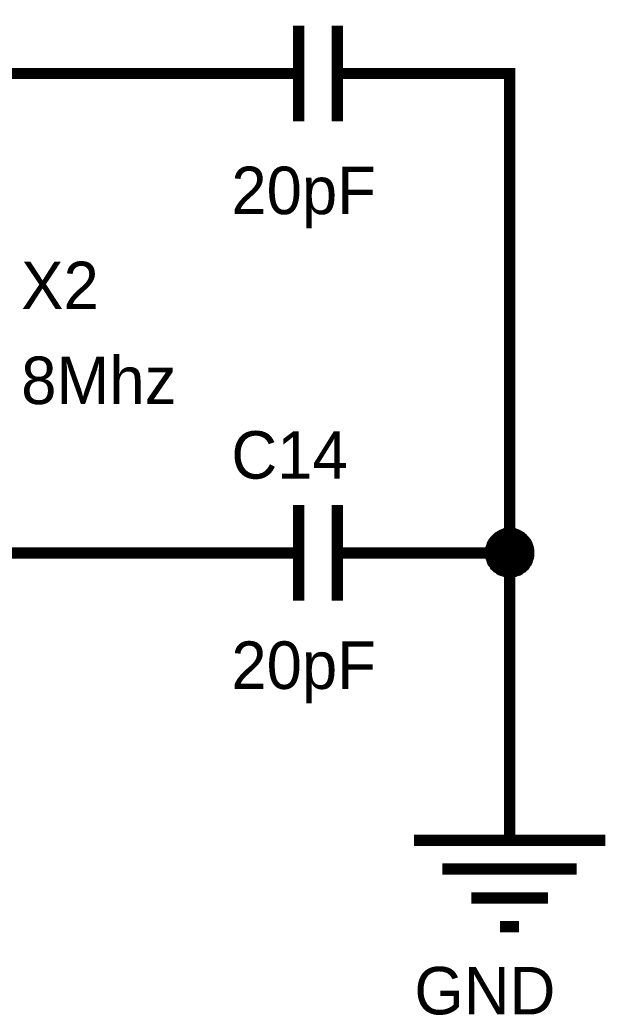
# Model space of a CAD drawing. Header units: millimetres. Extents: x 0 to 19, y 0 to 9.5.
# Drawn here: x 13.389 to 14.006, y 4.717 to 5.756 of the extents above; entities that cross this region are included whole.
import ezdxf

# ---------------------------------------------------------------- set-up
doc = ezdxf.new("R2010")
doc.units = ezdxf.units.MM
doc.header["$MEASUREMENT"] = 0
doc.layers.add('Sheet', color=255, linetype='Continuous')

msp = doc.modelspace()

# ---------------------------------------------------------------- linework, layer by layer
at = {"layer": 'Sheet'}
for points, const_width in [([(13.6801, 5.6497), (13.6801, 5.7496)], 0.0118), ([(13.7204, 5.6497), (13.7204, 5.7496)], 0.0118), ([(12.4002, 5.5997), (12.6001, 5.5997), (12.6001, 5.6996), (13.0002, 5.6996), (13.3004, 5.6996), (13.6001, 5.6996)], 0.0118), ([(13.62, 5.6996), (13.6001, 5.6996)], 0.0118), ([(13.62, 5.6996), (13.6801, 5.6996)], 0.0118), ([(13.78, 5.6996), (13.7204, 5.6996)], 0.0118), ([(13.78, 5.6996), (13.8004, 5.6996)], 0.0118), ([(13.8004, 5.1996), (13.9003, 5.1996), (13.9003, 5.6996), (13.8004, 5.6996)], 0.0118), ([(12.4002, 5.4998), (12.7004, 5.4998), (12.7004, 5.1996), (13.0002, 5.1996), (13.3004, 5.1996), (13.6001, 5.1996)], 0.0118), ([(13.6801, 5.1497), (13.6801, 5.2496)], 0.0118), ([(13.7204, 5.1497), (13.7204, 5.2496)], 0.0118), ([(13.8804, 5.1996), (13.8804, 5.2005), (13.8804, 5.2018), (13.8808, 5.2027), (13.8808, 5.2036), (13.8808, 5.2045), (13.8813, 5.2058), (13.8817, 5.2067), (13.8822, 5.2076), (13.8822, 5.2085), (13.8826, 5.2093), (13.8831, 5.2102), (13.8839, 5.2111), (13.8844, 5.2116), (13.8848, 5.2124), (13.8857, 5.2133), (13.8861, 5.2138), (13.887, 5.2147), (13.8875, 5.2151), (13.8884, 5.216), (13.8892, 5.2164), (13.8901, 5.2169), (13.8906, 5.2173), (13.8915, 5.2177), (13.8923, 5.2182), (13.8932, 5.2186), (13.8945, 5.2191), (13.8954, 5.2195), (13.8963, 5.2195), (13.8972, 5.2195), (13.8981, 5.22), (13.8994, 5.22), (13.9003, 5.22)], 0.0118), ([(13.8804, 5.1996), (13.8804, 5.2005), (13.8804, 5.2018), (13.8808, 5.2027), (13.8808, 5.2036), (13.8808, 5.2045), (13.8813, 5.2058), (13.8817, 5.2067), (13.8822, 5.2076), (13.8822, 5.2085), (13.8826, 5.2093), (13.8831, 5.2102), (13.8839, 5.2111), (13.8844, 5.2116), (13.8848, 5.2124), (13.8857, 5.2133), (13.8861, 5.2138), (13.887, 5.2147), (13.8875, 5.2151), (13.8884, 5.216), (13.8892, 5.2164), (13.8901, 5.2169), (13.8906, 5.2173), (13.8915, 5.2177), (13.8923, 5.2182), (13.8932, 5.2186), (13.8945, 5.2191), (13.8954, 5.2195), (13.8963, 5.2195), (13.8972, 5.2195), (13.8981, 5.22), (13.8994, 5.22), (13.9003, 5.22)], 0.0118), ([(13.8804, 5.1996), (13.8804, 5.2005), (13.8804, 5.2018), (13.8808, 5.2027), (13.8808, 5.2036), (13.8808, 5.2045), (13.8813, 5.2058), (13.8817, 5.2067), (13.8822, 5.2076), (13.8822, 5.2085), (13.8826, 5.2093), (13.8831, 5.2102), (13.8839, 5.2111), (13.8844, 5.2116), (13.8848, 5.2124), (13.8857, 5.2133), (13.8861, 5.2138), (13.887, 5.2147), (13.8875, 5.2151), (13.8884, 5.216), (13.8892, 5.2164), (13.8901, 5.2169), (13.8906, 5.2173), (13.8915, 5.2177), (13.8923, 5.2182), (13.8932, 5.2186), (13.8945, 5.2191), (13.8954, 5.2195), (13.8963, 5.2195), (13.8972, 5.2195), (13.8981, 5.22), (13.8994, 5.22), (13.9003, 5.22)], 0.0118), ([(13.8804, 5.1996), (13.8804, 5.2005), (13.8804, 5.2018), (13.8808, 5.2027), (13.8808, 5.2036), (13.8808, 5.2045), (13.8813, 5.2058), (13.8817, 5.2067), (13.8822, 5.2076), (13.8822, 5.2085), (13.8826, 5.2093), (13.8831, 5.2102), (13.8839, 5.2111), (13.8844, 5.2116), (13.8848, 5.2124), (13.8857, 5.2133), (13.8861, 5.2138), (13.887, 5.2147), (13.8875, 5.2151), (13.8884, 5.216), (13.8892, 5.2164), (13.8901, 5.2169), (13.8906, 5.2173), (13.8915, 5.2177), (13.8923, 5.2182), (13.8932, 5.2186), (13.8945, 5.2191), (13.8954, 5.2195), (13.8963, 5.2195), (13.8972, 5.2195), (13.8981, 5.22), (13.8994, 5.22), (13.9003, 5.22)], 0.0118), ([(13.8804, 5.1996), (13.8804, 5.2005), (13.8804, 5.2018), (13.8808, 5.2027), (13.8808, 5.2036), (13.8808, 5.2045), (13.8813, 5.2058), (13.8817, 5.2067), (13.8822, 5.2076), (13.8822, 5.2085), (13.8826, 5.2093), (13.8831, 5.2102), (13.8839, 5.2111), (13.8844, 5.2116), (13.8848, 5.2124), (13.8857, 5.2133), (13.8861, 5.2138), (13.887, 5.2147), (13.8875, 5.2151), (13.8884, 5.216), (13.8892, 5.2164), (13.8901, 5.2169), (13.8906, 5.2173), (13.8915, 5.2177), (13.8923, 5.2182), (13.8932, 5.2186), (13.8945, 5.2191), (13.8954, 5.2195), (13.8963, 5.2195), (13.8972, 5.2195), (13.8981, 5.22), (13.8994, 5.22), (13.9003, 5.22)], 0.0039), ([(13.8804, 5.1996), (13.8804, 5.2005), (13.8804, 5.2018), (13.8808, 5.2027), (13.8808, 5.2036), (13.8808, 5.2045), (13.8813, 5.2058), (13.8817, 5.2067), (13.8822, 5.2076), (13.8822, 5.2085), (13.8826, 5.2093), (13.8831, 5.2102), (13.8839, 5.2111), (13.8844, 5.2116), (13.8848, 5.2124), (13.8857, 5.2133), (13.8861, 5.2138), (13.887, 5.2147), (13.8875, 5.2151), (13.8884, 5.216), (13.8892, 5.2164), (13.8901, 5.2169), (13.8906, 5.2173), (13.8915, 5.2177), (13.8923, 5.2182), (13.8932, 5.2186), (13.8945, 5.2191), (13.8954, 5.2195), (13.8963, 5.2195), (13.8972, 5.2195), (13.8981, 5.22), (13.8994, 5.22), (13.9003, 5.22)], 0.0039), ([(13.8804, 5.1996), (13.8804, 5.2005), (13.8804, 5.2018), (13.8808, 5.2027), (13.8808, 5.2036), (13.8808, 5.2045), (13.8813, 5.2058), (13.8817, 5.2067), (13.8822, 5.2076), (13.8822, 5.2085), (13.8826, 5.2093), (13.8831, 5.2102), (13.8839, 5.2111), (13.8844, 5.2116), (13.8848, 5.2124), (13.8857, 5.2133), (13.8861, 5.2138), (13.887, 5.2147), (13.8875, 5.2151), (13.8884, 5.216), (13.8892, 5.2164), (13.8901, 5.2169), (13.8906, 5.2173), (13.8915, 5.2177), (13.8923, 5.2182), (13.8932, 5.2186), (13.8945, 5.2191), (13.8954, 5.2195), (13.8963, 5.2195), (13.8972, 5.2195), (13.8981, 5.22), (13.8994, 5.22), (13.9003, 5.22)], 0.0039), ([(13.8804, 5.1996), (13.8804, 5.2005), (13.8804, 5.2018), (13.8808, 5.2027), (13.8808, 5.2036), (13.8808, 5.2045), (13.8813, 5.2058), (13.8817, 5.2067), (13.8822, 5.2076), (13.8822, 5.2085), (13.8826, 5.2093), (13.8831, 5.2102), (13.8839, 5.2111), (13.8844, 5.2116), (13.8848, 5.2124), (13.8857, 5.2133), (13.8861, 5.2138), (13.887, 5.2147), (13.8875, 5.2151), (13.8884, 5.216), (13.8892, 5.2164), (13.8901, 5.2169), (13.8906, 5.2173), (13.8915, 5.2177), (13.8923, 5.2182), (13.8932, 5.2186), (13.8945, 5.2191), (13.8954, 5.2195), (13.8963, 5.2195), (13.8972, 5.2195), (13.8981, 5.22), (13.8994, 5.22), (13.9003, 5.22)], 0.0039), ([(13.9003, 5.22), (13.9003, 5.22)], 0.0118), ([(13.9003, 5.22), (13.9012, 5.22), (13.9025, 5.22), (13.9034, 5.2195), (13.9043, 5.2195), (13.9052, 5.2195), (13.906, 5.2191), (13.9074, 5.2186), (13.9083, 5.2182), (13.9091, 5.2177), (13.91, 5.2173), (13.9105, 5.2169), (13.9113, 5.2164), (13.9122, 5.216), (13.9131, 5.2151), (13.9136, 5.2147), (13.9144, 5.2138), (13.9149, 5.2133), (13.9158, 5.2124), (13.9162, 5.2116), (13.9167, 5.2111), (13.9175, 5.2102), (13.918, 5.2093), (13.9184, 5.2085), (13.9184, 5.2076), (13.9189, 5.2067), (13.9193, 5.2058), (13.9197, 5.2045), (13.9197, 5.2036), (13.9197, 5.2027), (13.9202, 5.2018), (13.9202, 5.2005), (13.9202, 5.1996)], 0.0118), ([(13.9003, 5.22), (13.9003, 5.22)], 0.0118), ([(13.9003, 5.22), (13.9012, 5.22), (13.9025, 5.22), (13.9034, 5.2195), (13.9043, 5.2195), (13.9052, 5.2195), (13.906, 5.2191), (13.9074, 5.2186), (13.9083, 5.2182), (13.9091, 5.2177), (13.91, 5.2173), (13.9105, 5.2169), (13.9113, 5.2164), (13.9122, 5.216), (13.9131, 5.2151), (13.9136, 5.2147), (13.9144, 5.2138), (13.9149, 5.2133), (13.9158, 5.2124), (13.9162, 5.2116), (13.9167, 5.2111), (13.9175, 5.2102), (13.918, 5.2093), (13.9184, 5.2085), (13.9184, 5.2076), (13.9189, 5.2067), (13.9193, 5.2058), (13.9197, 5.2045), (13.9197, 5.2036), (13.9197, 5.2027), (13.9202, 5.2018), (13.9202, 5.2005), (13.9202, 5.1996)], 0.0118), ([(13.9003, 5.22), (13.9003, 5.22)], 0.0118), ([(13.9003, 5.22), (13.9012, 5.22), (13.9025, 5.22), (13.9034, 5.2195), (13.9043, 5.2195), (13.9052, 5.2195), (13.906, 5.2191), (13.9074, 5.2186), (13.9083, 5.2182), (13.9091, 5.2177), (13.91, 5.2173), (13.9105, 5.2169), (13.9113, 5.2164), (13.9122, 5.216), (13.9131, 5.2151), (13.9136, 5.2147), (13.9144, 5.2138), (13.9149, 5.2133), (13.9158, 5.2124), (13.9162, 5.2116), (13.9167, 5.2111), (13.9175, 5.2102), (13.918, 5.2093), (13.9184, 5.2085), (13.9184, 5.2076), (13.9189, 5.2067), (13.9193, 5.2058), (13.9197, 5.2045), (13.9197, 5.2036), (13.9197, 5.2027), (13.9202, 5.2018), (13.9202, 5.2005), (13.9202, 5.1996)], 0.0118), ([(13.9003, 5.22), (13.9003, 5.22)], 0.0118), ([(13.9003, 5.22), (13.9012, 5.22), (13.9025, 5.22), (13.9034, 5.2195), (13.9043, 5.2195), (13.9052, 5.2195), (13.906, 5.2191), (13.9074, 5.2186), (13.9083, 5.2182), (13.9091, 5.2177), (13.91, 5.2173), (13.9105, 5.2169), (13.9113, 5.2164), (13.9122, 5.216), (13.9131, 5.2151), (13.9136, 5.2147), (13.9144, 5.2138), (13.9149, 5.2133), (13.9158, 5.2124), (13.9162, 5.2116), (13.9167, 5.2111), (13.9175, 5.2102), (13.918, 5.2093), (13.9184, 5.2085), (13.9184, 5.2076), (13.9189, 5.2067), (13.9193, 5.2058), (13.9197, 5.2045), (13.9197, 5.2036), (13.9197, 5.2027), (13.9202, 5.2018), (13.9202, 5.2005), (13.9202, 5.1996)], 0.0118), ([(13.9003, 5.22), (13.9003, 5.22)], 0.0039), ([(13.9003, 5.22), (13.9012, 5.22), (13.9025, 5.22), (13.9034, 5.2195), (13.9043, 5.2195), (13.9052, 5.2195), (13.906, 5.2191), (13.9074, 5.2186), (13.9083, 5.2182), (13.9091, 5.2177), (13.91, 5.2173), (13.9105, 5.2169), (13.9113, 5.2164), (13.9122, 5.216), (13.9131, 5.2151), (13.9136, 5.2147), (13.9144, 5.2138), (13.9149, 5.2133), (13.9158, 5.2124), (13.9162, 5.2116), (13.9167, 5.2111), (13.9175, 5.2102), (13.918, 5.2093), (13.9184, 5.2085), (13.9184, 5.2076), (13.9189, 5.2067), (13.9193, 5.2058), (13.9197, 5.2045), (13.9197, 5.2036), (13.9197, 5.2027), (13.9202, 5.2018), (13.9202, 5.2005), (13.9202, 5.1996)], 0.0039), ([(13.9003, 5.22), (13.9003, 5.22)], 0.0039), ([(13.9003, 5.22), (13.9012, 5.22), (13.9025, 5.22), (13.9034, 5.2195), (13.9043, 5.2195), (13.9052, 5.2195), (13.906, 5.2191), (13.9074, 5.2186), (13.9083, 5.2182), (13.9091, 5.2177), (13.91, 5.2173), (13.9105, 5.2169), (13.9113, 5.2164), (13.9122, 5.216), (13.9131, 5.2151), (13.9136, 5.2147), (13.9144, 5.2138), (13.9149, 5.2133), (13.9158, 5.2124), (13.9162, 5.2116), (13.9167, 5.2111), (13.9175, 5.2102), (13.918, 5.2093), (13.9184, 5.2085), (13.9184, 5.2076), (13.9189, 5.2067), (13.9193, 5.2058), (13.9197, 5.2045), (13.9197, 5.2036), (13.9197, 5.2027), (13.9202, 5.2018), (13.9202, 5.2005), (13.9202, 5.1996)], 0.0039), ([(13.9003, 5.22), (13.9003, 5.22)], 0.0039), ([(13.9003, 5.22), (13.9012, 5.22), (13.9025, 5.22), (13.9034, 5.2195), (13.9043, 5.2195), (13.9052, 5.2195), (13.906, 5.2191), (13.9074, 5.2186), (13.9083, 5.2182), (13.9091, 5.2177), (13.91, 5.2173), (13.9105, 5.2169), (13.9113, 5.2164), (13.9122, 5.216), (13.9131, 5.2151), (13.9136, 5.2147), (13.9144, 5.2138), (13.9149, 5.2133), (13.9158, 5.2124), (13.9162, 5.2116), (13.9167, 5.2111), (13.9175, 5.2102), (13.918, 5.2093), (13.9184, 5.2085), (13.9184, 5.2076), (13.9189, 5.2067), (13.9193, 5.2058), (13.9197, 5.2045), (13.9197, 5.2036), (13.9197, 5.2027), (13.9202, 5.2018), (13.9202, 5.2005), (13.9202, 5.1996)], 0.0039), ([(13.9003, 5.22), (13.9003, 5.22)], 0.0039), ([(13.9003, 5.22), (13.9012, 5.22), (13.9025, 5.22), (13.9034, 5.2195), (13.9043, 5.2195), (13.9052, 5.2195), (13.906, 5.2191), (13.9074, 5.2186), (13.9083, 5.2182), (13.9091, 5.2177), (13.91, 5.2173), (13.9105, 5.2169), (13.9113, 5.2164), (13.9122, 5.216), (13.9131, 5.2151), (13.9136, 5.2147), (13.9144, 5.2138), (13.9149, 5.2133), (13.9158, 5.2124), (13.9162, 5.2116), (13.9167, 5.2111), (13.9175, 5.2102), (13.918, 5.2093), (13.9184, 5.2085), (13.9184, 5.2076), (13.9189, 5.2067), (13.9193, 5.2058), (13.9197, 5.2045), (13.9197, 5.2036), (13.9197, 5.2027), (13.9202, 5.2018), (13.9202, 5.2005), (13.9202, 5.1996)], 0.0039), ([(13.62, 5.1996), (13.6001, 5.1996)], 0.0118), ([(13.62, 5.1996), (13.6801, 5.1996)], 0.0118), ([(13.78, 5.1996), (13.7204, 5.1996)], 0.0118), ([(13.78, 5.1996), (13.8004, 5.1996)], 0.0118), ([(13.9003, 5.1797), (13.8994, 5.1797), (13.8981, 5.1797), (13.8972, 5.1802), (13.8963, 5.1802), (13.8954, 5.1802), (13.8945, 5.1806), (13.8932, 5.1811), (13.8923, 5.1815), (13.8915, 5.1815), (13.8906, 5.1819), (13.8901, 5.1824), (13.8892, 5.1833), (13.8884, 5.1837), (13.8875, 5.1841), (13.887, 5.185), (13.8861, 5.1855), (13.8857, 5.1864), (13.8848, 5.1868), (13.8844, 5.1877), (13.8839, 5.1886), (13.8831, 5.1895), (13.8826, 5.1899), (13.8822, 5.1908), (13.8822, 5.1917), (13.8817, 5.1925), (13.8813, 5.1939), (13.8808, 5.1948), (13.8808, 5.1956), (13.8808, 5.1965), (13.8804, 5.1974), (13.8804, 5.1987), (13.8804, 5.1996)], 0.0118), ([(13.8804, 5.1996), (13.8804, 5.1996)], 0.0118), ([(13.9003, 5.1797), (13.8994, 5.1797), (13.8981, 5.1797), (13.8972, 5.1802), (13.8963, 5.1802), (13.8954, 5.1802), (13.8945, 5.1806), (13.8932, 5.1811), (13.8923, 5.1815), (13.8915, 5.1815), (13.8906, 5.1819), (13.8901, 5.1824), (13.8892, 5.1833), (13.8884, 5.1837), (13.8875, 5.1841), (13.887, 5.185), (13.8861, 5.1855), (13.8857, 5.1864), (13.8848, 5.1868), (13.8844, 5.1877), (13.8839, 5.1886), (13.8831, 5.1895), (13.8826, 5.1899), (13.8822, 5.1908), (13.8822, 5.1917), (13.8817, 5.1925), (13.8813, 5.1939), (13.8808, 5.1948), (13.8808, 5.1956), (13.8808, 5.1965), (13.8804, 5.1974), (13.8804, 5.1987), (13.8804, 5.1996)], 0.0118), ([(13.8804, 5.1996), (13.8804, 5.1996)], 0.0118), ([(13.9003, 5.1797), (13.8994, 5.1797), (13.8981, 5.1797), (13.8972, 5.1802), (13.8963, 5.1802), (13.8954, 5.1802), (13.8945, 5.1806), (13.8932, 5.1811), (13.8923, 5.1815), (13.8915, 5.1815), (13.8906, 5.1819), (13.8901, 5.1824), (13.8892, 5.1833), (13.8884, 5.1837), (13.8875, 5.1841), (13.887, 5.185), (13.8861, 5.1855), (13.8857, 5.1864), (13.8848, 5.1868), (13.8844, 5.1877), (13.8839, 5.1886), (13.8831, 5.1895), (13.8826, 5.1899), (13.8822, 5.1908), (13.8822, 5.1917), (13.8817, 5.1925), (13.8813, 5.1939), (13.8808, 5.1948), (13.8808, 5.1956), (13.8808, 5.1965), (13.8804, 5.1974), (13.8804, 5.1987), (13.8804, 5.1996)], 0.0118), ([(13.8804, 5.1996), (13.8804, 5.1996)], 0.0118), ([(13.9003, 5.1797), (13.8994, 5.1797), (13.8981, 5.1797), (13.8972, 5.1802), (13.8963, 5.1802), (13.8954, 5.1802), (13.8945, 5.1806), (13.8932, 5.1811), (13.8923, 5.1815), (13.8915, 5.1815), (13.8906, 5.1819), (13.8901, 5.1824), (13.8892, 5.1833), (13.8884, 5.1837), (13.8875, 5.1841), (13.887, 5.185), (13.8861, 5.1855), (13.8857, 5.1864), (13.8848, 5.1868), (13.8844, 5.1877), (13.8839, 5.1886), (13.8831, 5.1895), (13.8826, 5.1899), (13.8822, 5.1908), (13.8822, 5.1917), (13.8817, 5.1925), (13.8813, 5.1939), (13.8808, 5.1948), (13.8808, 5.1956), (13.8808, 5.1965), (13.8804, 5.1974), (13.8804, 5.1987), (13.8804, 5.1996)], 0.0118), ([(13.8804, 5.1996), (13.8804, 5.1996)], 0.0118), ([(13.9003, 5.1797), (13.8994, 5.1797), (13.8981, 5.1797), (13.8972, 5.1802), (13.8963, 5.1802), (13.8954, 5.1802), (13.8945, 5.1806), (13.8932, 5.1811), (13.8923, 5.1815), (13.8915, 5.1815), (13.8906, 5.1819), (13.8901, 5.1824), (13.8892, 5.1833), (13.8884, 5.1837), (13.8875, 5.1841), (13.887, 5.185), (13.8861, 5.1855), (13.8857, 5.1864), (13.8848, 5.1868), (13.8844, 5.1877), (13.8839, 5.1886), (13.8831, 5.1895), (13.8826, 5.1899), (13.8822, 5.1908), (13.8822, 5.1917), (13.8817, 5.1925), (13.8813, 5.1939), (13.8808, 5.1948), (13.8808, 5.1956), (13.8808, 5.1965), (13.8804, 5.1974), (13.8804, 5.1987), (13.8804, 5.1996)], 0.0039), ([(13.8804, 5.1996), (13.8804, 5.1996)], 0.0039), ([(13.9003, 5.1797), (13.8994, 5.1797), (13.8981, 5.1797), (13.8972, 5.1802), (13.8963, 5.1802), (13.8954, 5.1802), (13.8945, 5.1806), (13.8932, 5.1811), (13.8923, 5.1815), (13.8915, 5.1815), (13.8906, 5.1819), (13.8901, 5.1824), (13.8892, 5.1833), (13.8884, 5.1837), (13.8875, 5.1841), (13.887, 5.185), (13.8861, 5.1855), (13.8857, 5.1864), (13.8848, 5.1868), (13.8844, 5.1877), (13.8839, 5.1886), (13.8831, 5.1895), (13.8826, 5.1899), (13.8822, 5.1908), (13.8822, 5.1917), (13.8817, 5.1925), (13.8813, 5.1939), (13.8808, 5.1948), (13.8808, 5.1956), (13.8808, 5.1965), (13.8804, 5.1974), (13.8804, 5.1987), (13.8804, 5.1996)], 0.0039), ([(13.8804, 5.1996), (13.8804, 5.1996)], 0.0039), ([(13.9003, 5.1797), (13.8994, 5.1797), (13.8981, 5.1797), (13.8972, 5.1802), (13.8963, 5.1802), (13.8954, 5.1802), (13.8945, 5.1806), (13.8932, 5.1811), (13.8923, 5.1815), (13.8915, 5.1815), (13.8906, 5.1819), (13.8901, 5.1824), (13.8892, 5.1833), (13.8884, 5.1837), (13.8875, 5.1841), (13.887, 5.185), (13.8861, 5.1855), (13.8857, 5.1864), (13.8848, 5.1868), (13.8844, 5.1877), (13.8839, 5.1886), (13.8831, 5.1895), (13.8826, 5.1899), (13.8822, 5.1908), (13.8822, 5.1917), (13.8817, 5.1925), (13.8813, 5.1939), (13.8808, 5.1948), (13.8808, 5.1956), (13.8808, 5.1965), (13.8804, 5.1974), (13.8804, 5.1987), (13.8804, 5.1996)], 0.0039), ([(13.8804, 5.1996), (13.8804, 5.1996)], 0.0039), ([(13.9003, 5.1797), (13.8994, 5.1797), (13.8981, 5.1797), (13.8972, 5.1802), (13.8963, 5.1802), (13.8954, 5.1802), (13.8945, 5.1806), (13.8932, 5.1811), (13.8923, 5.1815), (13.8915, 5.1815), (13.8906, 5.1819), (13.8901, 5.1824), (13.8892, 5.1833), (13.8884, 5.1837), (13.8875, 5.1841), (13.887, 5.185), (13.8861, 5.1855), (13.8857, 5.1864), (13.8848, 5.1868), (13.8844, 5.1877), (13.8839, 5.1886), (13.8831, 5.1895), (13.8826, 5.1899), (13.8822, 5.1908), (13.8822, 5.1917), (13.8817, 5.1925), (13.8813, 5.1939), (13.8808, 5.1948), (13.8808, 5.1956), (13.8808, 5.1965), (13.8804, 5.1974), (13.8804, 5.1987), (13.8804, 5.1996)], 0.0039), ([(13.8804, 5.1996), (13.8804, 5.1996)], 0.0039), ([(13.9202, 5.1996), (13.9202, 5.1987), (13.9202, 5.1974), (13.9197, 5.1965), (13.9197, 5.1956), (13.9197, 5.1948), (13.9193, 5.1939), (13.9189, 5.1925), (13.9184, 5.1917), (13.9184, 5.1908), (13.918, 5.1899), (13.9175, 5.1895), (13.9167, 5.1886), (13.9162, 5.1877), (13.9158, 5.1868), (13.9149, 5.1864), (13.9144, 5.1855), (13.9136, 5.185), (13.9131, 5.1841), (13.9122, 5.1837), (13.9113, 5.1833), (13.9105, 5.1824), (13.91, 5.1819), (13.9091, 5.1815), (13.9083, 5.1815), (13.9074, 5.1811), (13.906, 5.1806), (13.9052, 5.1802), (13.9043, 5.1802), (13.9034, 5.1802), (13.9025, 5.1797), (13.9012, 5.1797), (13.9003, 5.1797)], 0.0118), ([(13.9003, 5.1996), (13.9003, 4.9998)], 0.0118), ([(13.9202, 5.1996), (13.9202, 5.1987), (13.9202, 5.1974), (13.9197, 5.1965), (13.9197, 5.1956), (13.9197, 5.1948), (13.9193, 5.1939), (13.9189, 5.1925), (13.9184, 5.1917), (13.9184, 5.1908), (13.918, 5.1899), (13.9175, 5.1895), (13.9167, 5.1886), (13.9162, 5.1877), (13.9158, 5.1868), (13.9149, 5.1864), (13.9144, 5.1855), (13.9136, 5.185), (13.9131, 5.1841), (13.9122, 5.1837), (13.9113, 5.1833), (13.9105, 5.1824), (13.91, 5.1819), (13.9091, 5.1815), (13.9083, 5.1815), (13.9074, 5.1811), (13.906, 5.1806), (13.9052, 5.1802), (13.9043, 5.1802), (13.9034, 5.1802), (13.9025, 5.1797), (13.9012, 5.1797), (13.9003, 5.1797)], 0.0118), ([(13.9202, 5.1996), (13.9202, 5.1987), (13.9202, 5.1974), (13.9197, 5.1965), (13.9197, 5.1956), (13.9197, 5.1948), (13.9193, 5.1939), (13.9189, 5.1925), (13.9184, 5.1917), (13.9184, 5.1908), (13.918, 5.1899), (13.9175, 5.1895), (13.9167, 5.1886), (13.9162, 5.1877), (13.9158, 5.1868), (13.9149, 5.1864), (13.9144, 5.1855), (13.9136, 5.185), (13.9131, 5.1841), (13.9122, 5.1837), (13.9113, 5.1833), (13.9105, 5.1824), (13.91, 5.1819), (13.9091, 5.1815), (13.9083, 5.1815), (13.9074, 5.1811), (13.906, 5.1806), (13.9052, 5.1802), (13.9043, 5.1802), (13.9034, 5.1802), (13.9025, 5.1797), (13.9012, 5.1797), (13.9003, 5.1797)], 0.0118), ([(13.9202, 5.1996), (13.9202, 5.1987), (13.9202, 5.1974), (13.9197, 5.1965), (13.9197, 5.1956), (13.9197, 5.1948), (13.9193, 5.1939), (13.9189, 5.1925), (13.9184, 5.1917), (13.9184, 5.1908), (13.918, 5.1899), (13.9175, 5.1895), (13.9167, 5.1886), (13.9162, 5.1877), (13.9158, 5.1868), (13.9149, 5.1864), (13.9144, 5.1855), (13.9136, 5.185), (13.9131, 5.1841), (13.9122, 5.1837), (13.9113, 5.1833), (13.9105, 5.1824), (13.91, 5.1819), (13.9091, 5.1815), (13.9083, 5.1815), (13.9074, 5.1811), (13.906, 5.1806), (13.9052, 5.1802), (13.9043, 5.1802), (13.9034, 5.1802), (13.9025, 5.1797), (13.9012, 5.1797), (13.9003, 5.1797)], 0.0118), ([(13.9202, 5.1996), (13.9202, 5.1987), (13.9202, 5.1974), (13.9197, 5.1965), (13.9197, 5.1956), (13.9197, 5.1948), (13.9193, 5.1939), (13.9189, 5.1925), (13.9184, 5.1917), (13.9184, 5.1908), (13.918, 5.1899), (13.9175, 5.1895), (13.9167, 5.1886), (13.9162, 5.1877), (13.9158, 5.1868), (13.9149, 5.1864), (13.9144, 5.1855), (13.9136, 5.185), (13.9131, 5.1841), (13.9122, 5.1837), (13.9113, 5.1833), (13.9105, 5.1824), (13.91, 5.1819), (13.9091, 5.1815), (13.9083, 5.1815), (13.9074, 5.1811), (13.906, 5.1806), (13.9052, 5.1802), (13.9043, 5.1802), (13.9034, 5.1802), (13.9025, 5.1797), (13.9012, 5.1797), (13.9003, 5.1797)], 0.0039), ([(13.9202, 5.1996), (13.9202, 5.1987), (13.9202, 5.1974), (13.9197, 5.1965), (13.9197, 5.1956), (13.9197, 5.1948), (13.9193, 5.1939), (13.9189, 5.1925), (13.9184, 5.1917), (13.9184, 5.1908), (13.918, 5.1899), (13.9175, 5.1895), (13.9167, 5.1886), (13.9162, 5.1877), (13.9158, 5.1868), (13.9149, 5.1864), (13.9144, 5.1855), (13.9136, 5.185), (13.9131, 5.1841), (13.9122, 5.1837), (13.9113, 5.1833), (13.9105, 5.1824), (13.91, 5.1819), (13.9091, 5.1815), (13.9083, 5.1815), (13.9074, 5.1811), (13.906, 5.1806), (13.9052, 5.1802), (13.9043, 5.1802), (13.9034, 5.1802), (13.9025, 5.1797), (13.9012, 5.1797), (13.9003, 5.1797)], 0.0039), ([(13.9202, 5.1996), (13.9202, 5.1987), (13.9202, 5.1974), (13.9197, 5.1965), (13.9197, 5.1956), (13.9197, 5.1948), (13.9193, 5.1939), (13.9189, 5.1925), (13.9184, 5.1917), (13.9184, 5.1908), (13.918, 5.1899), (13.9175, 5.1895), (13.9167, 5.1886), (13.9162, 5.1877), (13.9158, 5.1868), (13.9149, 5.1864), (13.9144, 5.1855), (13.9136, 5.185), (13.9131, 5.1841), (13.9122, 5.1837), (13.9113, 5.1833), (13.9105, 5.1824), (13.91, 5.1819), (13.9091, 5.1815), (13.9083, 5.1815), (13.9074, 5.1811), (13.906, 5.1806), (13.9052, 5.1802), (13.9043, 5.1802), (13.9034, 5.1802), (13.9025, 5.1797), (13.9012, 5.1797), (13.9003, 5.1797)], 0.0039), ([(13.9202, 5.1996), (13.9202, 5.1987), (13.9202, 5.1974), (13.9197, 5.1965), (13.9197, 5.1956), (13.9197, 5.1948), (13.9193, 5.1939), (13.9189, 5.1925), (13.9184, 5.1917), (13.9184, 5.1908), (13.918, 5.1899), (13.9175, 5.1895), (13.9167, 5.1886), (13.9162, 5.1877), (13.9158, 5.1868), (13.9149, 5.1864), (13.9144, 5.1855), (13.9136, 5.185), (13.9131, 5.1841), (13.9122, 5.1837), (13.9113, 5.1833), (13.9105, 5.1824), (13.91, 5.1819), (13.9091, 5.1815), (13.9083, 5.1815), (13.9074, 5.1811), (13.906, 5.1806), (13.9052, 5.1802), (13.9043, 5.1802), (13.9034, 5.1802), (13.9025, 5.1797), (13.9012, 5.1797), (13.9003, 5.1797)], 0.0039), ([(13.9202, 5.1996), (13.9202, 5.1996), (13.9202, 5.1996), (13.9202, 5.1996), (13.9202, 5.1996), (13.9202, 5.1996), (13.9202, 5.1996), (13.9202, 5.1996), (13.9202, 5.1996), (13.9202, 5.1996), (13.9202, 5.1996), (13.9202, 5.1996), (13.9202, 5.1996), (13.9202, 5.1996), (13.9202, 5.1996), (13.9202, 5.1996), (13.9202, 5.1996), (13.9202, 5.1996), (13.9202, 5.1996), (13.9202, 5.1996), (13.9202, 5.1996), (13.9202, 5.1996), (13.9202, 5.1996), (13.9202, 5.1996), (13.9202, 5.1996), (13.9202, 5.1996), (13.9202, 5.1996), (13.9202, 5.1996), (13.9202, 5.1996), (13.9202, 5.1996), (13.9202, 5.1996), (13.9202, 5.1996), (13.9202, 5.1996)], 0.0118), ([(13.9202, 5.1996), (13.9202, 5.1996)], 0.0118), ([(13.9202, 5.1996), (13.9202, 5.1996), (13.9202, 5.1996), (13.9202, 5.1996), (13.9202, 5.1996), (13.9202, 5.1996), (13.9202, 5.1996), (13.9202, 5.1996), (13.9202, 5.1996), (13.9202, 5.1996), (13.9202, 5.1996), (13.9202, 5.1996), (13.9202, 5.1996), (13.9202, 5.1996), (13.9202, 5.1996), (13.9202, 5.1996), (13.9202, 5.1996), (13.9202, 5.1996), (13.9202, 5.1996), (13.9202, 5.1996), (13.9202, 5.1996), (13.9202, 5.1996), (13.9202, 5.1996), (13.9202, 5.1996), (13.9202, 5.1996), (13.9202, 5.1996), (13.9202, 5.1996), (13.9202, 5.1996), (13.9202, 5.1996), (13.9202, 5.1996), (13.9202, 5.1996), (13.9202, 5.1996), (13.9202, 5.1996)], 0.0118), ([(13.9202, 5.1996), (13.9202, 5.1996)], 0.0118), ([(13.9202, 5.1996), (13.9202, 5.1996), (13.9202, 5.1996), (13.9202, 5.1996), (13.9202, 5.1996), (13.9202, 5.1996), (13.9202, 5.1996), (13.9202, 5.1996), (13.9202, 5.1996), (13.9202, 5.1996), (13.9202, 5.1996), (13.9202, 5.1996), (13.9202, 5.1996), (13.9202, 5.1996), (13.9202, 5.1996), (13.9202, 5.1996), (13.9202, 5.1996), (13.9202, 5.1996), (13.9202, 5.1996), (13.9202, 5.1996), (13.9202, 5.1996), (13.9202, 5.1996), (13.9202, 5.1996), (13.9202, 5.1996), (13.9202, 5.1996), (13.9202, 5.1996), (13.9202, 5.1996), (13.9202, 5.1996), (13.9202, 5.1996), (13.9202, 5.1996), (13.9202, 5.1996), (13.9202, 5.1996), (13.9202, 5.1996)], 0.0118), ([(13.9202, 5.1996), (13.9202, 5.1996)], 0.0118), ([(13.9202, 5.1996), (13.9202, 5.1996), (13.9202, 5.1996), (13.9202, 5.1996), (13.9202, 5.1996), (13.9202, 5.1996), (13.9202, 5.1996), (13.9202, 5.1996), (13.9202, 5.1996), (13.9202, 5.1996), (13.9202, 5.1996), (13.9202, 5.1996), (13.9202, 5.1996), (13.9202, 5.1996), (13.9202, 5.1996), (13.9202, 5.1996), (13.9202, 5.1996), (13.9202, 5.1996), (13.9202, 5.1996), (13.9202, 5.1996), (13.9202, 5.1996), (13.9202, 5.1996), (13.9202, 5.1996), (13.9202, 5.1996), (13.9202, 5.1996), (13.9202, 5.1996), (13.9202, 5.1996), (13.9202, 5.1996), (13.9202, 5.1996), (13.9202, 5.1996), (13.9202, 5.1996), (13.9202, 5.1996), (13.9202, 5.1996)], 0.0118), ([(13.9202, 5.1996), (13.9202, 5.1996)], 0.0118), ([(13.9202, 5.1996), (13.9202, 5.1996), (13.9202, 5.1996), (13.9202, 5.1996), (13.9202, 5.1996), (13.9202, 5.1996), (13.9202, 5.1996), (13.9202, 5.1996), (13.9202, 5.1996), (13.9202, 5.1996), (13.9202, 5.1996), (13.9202, 5.1996), (13.9202, 5.1996), (13.9202, 5.1996), (13.9202, 5.1996), (13.9202, 5.1996), (13.9202, 5.1996), (13.9202, 5.1996), (13.9202, 5.1996), (13.9202, 5.1996), (13.9202, 5.1996), (13.9202, 5.1996), (13.9202, 5.1996), (13.9202, 5.1996), (13.9202, 5.1996), (13.9202, 5.1996), (13.9202, 5.1996), (13.9202, 5.1996), (13.9202, 5.1996), (13.9202, 5.1996), (13.9202, 5.1996), (13.9202, 5.1996), (13.9202, 5.1996)], 0.0039), ([(13.9202, 5.1996), (13.9202, 5.1996)], 0.0039), ([(13.9202, 5.1996), (13.9202, 5.1996), (13.9202, 5.1996), (13.9202, 5.1996), (13.9202, 5.1996), (13.9202, 5.1996), (13.9202, 5.1996), (13.9202, 5.1996), (13.9202, 5.1996), (13.9202, 5.1996), (13.9202, 5.1996), (13.9202, 5.1996), (13.9202, 5.1996), (13.9202, 5.1996), (13.9202, 5.1996), (13.9202, 5.1996), (13.9202, 5.1996), (13.9202, 5.1996), (13.9202, 5.1996), (13.9202, 5.1996), (13.9202, 5.1996), (13.9202, 5.1996), (13.9202, 5.1996), (13.9202, 5.1996), (13.9202, 5.1996), (13.9202, 5.1996), (13.9202, 5.1996), (13.9202, 5.1996), (13.9202, 5.1996), (13.9202, 5.1996), (13.9202, 5.1996), (13.9202, 5.1996), (13.9202, 5.1996)], 0.0039), ([(13.9202, 5.1996), (13.9202, 5.1996)], 0.0039), ([(13.9202, 5.1996), (13.9202, 5.1996), (13.9202, 5.1996), (13.9202, 5.1996), (13.9202, 5.1996), (13.9202, 5.1996), (13.9202, 5.1996), (13.9202, 5.1996), (13.9202, 5.1996), (13.9202, 5.1996), (13.9202, 5.1996), (13.9202, 5.1996), (13.9202, 5.1996), (13.9202, 5.1996), (13.9202, 5.1996), (13.9202, 5.1996), (13.9202, 5.1996), (13.9202, 5.1996), (13.9202, 5.1996), (13.9202, 5.1996), (13.9202, 5.1996), (13.9202, 5.1996), (13.9202, 5.1996), (13.9202, 5.1996), (13.9202, 5.1996), (13.9202, 5.1996), (13.9202, 5.1996), (13.9202, 5.1996), (13.9202, 5.1996), (13.9202, 5.1996), (13.9202, 5.1996), (13.9202, 5.1996), (13.9202, 5.1996)], 0.0039), ([(13.9202, 5.1996), (13.9202, 5.1996)], 0.0039), ([(13.9202, 5.1996), (13.9202, 5.1996), (13.9202, 5.1996), (13.9202, 5.1996), (13.9202, 5.1996), (13.9202, 5.1996), (13.9202, 5.1996), (13.9202, 5.1996), (13.9202, 5.1996), (13.9202, 5.1996), (13.9202, 5.1996), (13.9202, 5.1996), (13.9202, 5.1996), (13.9202, 5.1996), (13.9202, 5.1996), (13.9202, 5.1996), (13.9202, 5.1996), (13.9202, 5.1996), (13.9202, 5.1996), (13.9202, 5.1996), (13.9202, 5.1996), (13.9202, 5.1996), (13.9202, 5.1996), (13.9202, 5.1996), (13.9202, 5.1996), (13.9202, 5.1996), (13.9202, 5.1996), (13.9202, 5.1996), (13.9202, 5.1996), (13.9202, 5.1996), (13.9202, 5.1996), (13.9202, 5.1996), (13.9202, 5.1996)], 0.0039), ([(13.9202, 5.1996), (13.9202, 5.1996)], 0.0039), ([(13.9003, 4.9998), (13.9003, 4.8999)], 0.0118), ([(13.8004, 4.8999), (14.0002, 4.8999)], 0.0118), ([(13.83, 4.8698), (13.9701, 4.8698)], 0.0118), ([(13.8601, 4.8397), (13.9401, 4.8397)], 0.0118), ([(13.8901, 4.8097), (13.91, 4.8097)], 0.0118)]:
    msp.add_lwpolyline(points, dxfattribs=dict(at, const_width=const_width))
at = {"layer": 'Sheet', "const_width": 0.02}
msp.add_lwpolyline([(13.89, 5.2, 1), (13.91, 5.2, 1)], format="xyb", close=True, dxfattribs=at)

# ---------------------------------------------------------------- texts
at = {"layer": 'Sheet'}
for s, p in [('20pF', (13.6098, 5.5529)), ('X2', (13.3905, 5.4538)), ('8Mhz', (13.3905, 5.3548)), ('C14', (13.6098, 5.277)), ('20pF', (13.6098, 5.0577)), ('GND', (13.8008, 4.7182))]:
    msp.add_text(s, height=0.04952, dxfattribs=at).set_placement(p)

doc.saveas('drawing.dxf')
